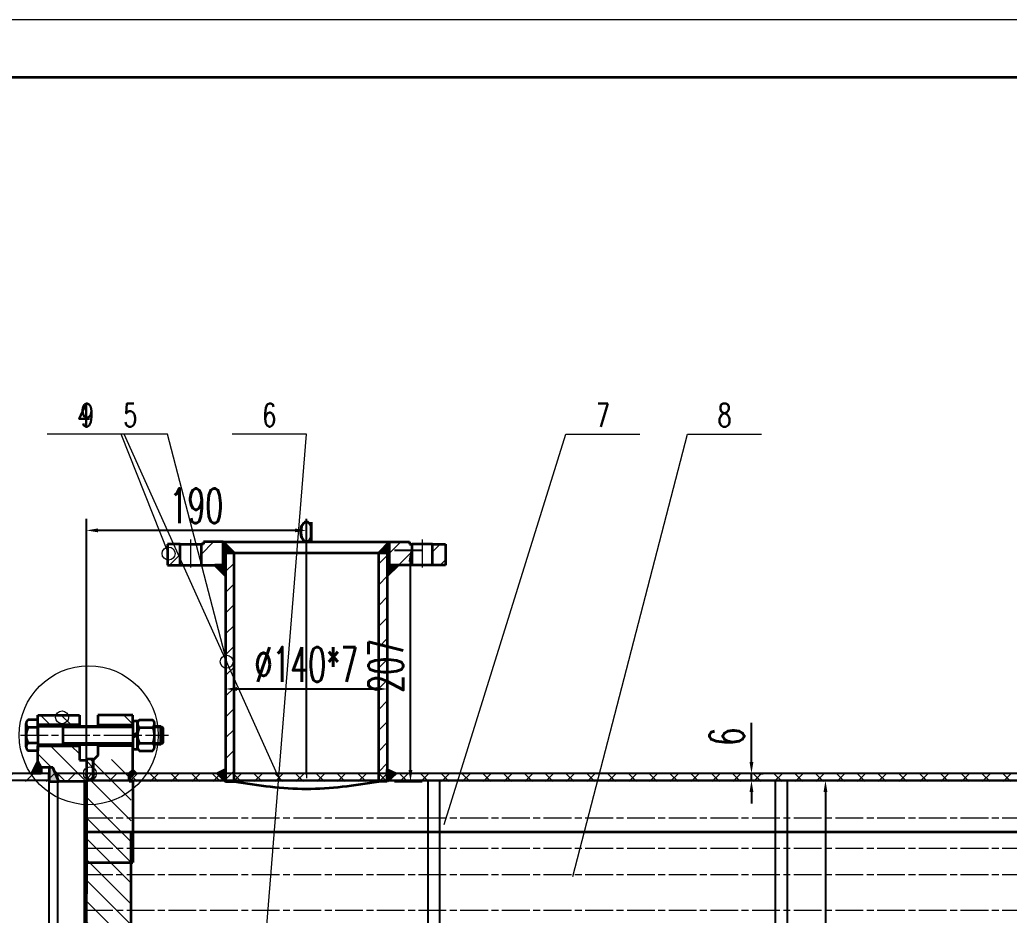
# Model space of a CAD drawing. Header units: millimetres. Extents: x 808 to 6798, y 610 to 4810.
# Drawn here: x 1990 to 2845, y 4037 to 4810 of the extents above; entities that cross this region are included whole.
import ezdxf
from ezdxf.enums import TextEntityAlignment as Align

# ---------------------------------------------------------------- set-up
doc = ezdxf.new("R2010")
doc.units = ezdxf.units.MM
doc.linetypes.add('ACAD_ISO08W100', pattern=[36, 24, -3, 6, -3])
doc.layers.get('Defpoints').update_dxf_attribs({"lineweight": 35})
for name, color, linetype, lineweight in [('中心线', 7, 'ACAD_ISO08W100', 15), ('剖面线', 7, 'Continuous', 15), ('标注', 3, 'Continuous', 0), ('粗实线', 7, 'Continuous', 35), ('细实线', 1, 'Continuous', 9)]:
    doc.layers.add(name, color=color, linetype=linetype, lineweight=lineweight)
doc.layers.add('图层2', color=1, linetype='Continuous')
doc.layers.add('图层4', color=3, linetype='Continuous')
doc.styles.add('dm', font='romans.shx', dxfattribs={"width": 0.6})
doc.styles.get("Standard").update_dxf_attribs({"font": 'txt.shx', "width": 0.7, "bigfont": 'gbcbig.shx'})
doc.dimstyles.new('md', dxfattribs={"dimscale": 10, "dimtxt": 3, "dimasz": 1, "dimexe": 1, "dimexo": 0.625, "dimtad": 1, "dimdec": 0, "dimtxsty": 'dm', "dimcen": 2.5, "dimclrd": 256, "dimclre": 256, "dimclrt": 256, "dimazin": 0, "dimtfac": 1, "dimtdec": 0, "dimtix": 1, "dimtmove": 0, "dimatfit": 3, "dimldrblk": 'ARCHTICK', "dimfxl": 1, "dimarcsym": 0})
pattern_1 = [(135, (10613.852, -1737.78), (8.980256, 8.980256), [])]
pattern_2 = [(45, (981.852, -1737.78), (-8.980256, 8.980256), [])]

# ---------------------------------------------------------------- blocks, each defined once
blk = doc.blocks.new('*D33')
at = {"layer": 'Defpoints', "color": 0, "transparency": 16777216}
for p in [(2047.85, 4369.22), (2047.85, 4152.22), (2237.85, 4152.22)]:
    blk.add_point(p, dxfattribs=at)
at = {"layer": '标注', "lineweight": -2, "transparency": 16777216}
for p, q in [((2047.85, 4158.47), (2047.85, 4379.22)), ((2237.85, 4158.47), (2237.85, 4379.22)), ((2227.85, 4369.22), (2057.85, 4369.22))]:
    blk.add_line(p, q, dxfattribs=at)
at = {"layer": '标注', "transparency": 16777216}
for points in [[(2057.85, 4370.89), (2057.85, 4367.55), (2047.85, 4369.22)], [(2227.85, 4370.89), (2227.85, 4367.55), (2237.85, 4369.22)]]:
    blk.add_solid(points, dxfattribs=at)
at = {"layer": '标注', "transparency": 16777216, "insert": (2142.85, 4390.47), "char_height": 30, "attachment_point": 5, "style": 'dm'}
blk.add_mtext('190', dxfattribs=at)
blk = doc.blocks.new('_ArchTick')
at = {"color": 0, "linetype": 'ByBlock', "const_width": 0.15}
blk.add_lwpolyline([(-0.5, -0.5), (0.5, 0.5)], dxfattribs=at)
blk = doc.blocks.new('*D34')
at = {"layer": 'Defpoints', "color": 0, "transparency": 16777216}
for p in [(2307.7, 4352.22), (2327.7, 4352.22), (2307.7, 4152.22)]:
    blk.add_point(p, dxfattribs=at)
at = {"layer": '标注', "lineweight": -2, "transparency": 16777216}
for p, q in [((2313.95, 4352.22), (2337.7, 4352.22)), ((2327.7, 4162.22), (2327.7, 4342.22)), ((2313.95, 4152.22), (2337.7, 4152.22))]:
    blk.add_line(p, q, dxfattribs=at)
at = {"layer": '标注', "transparency": 16777216}
for points in [[(2326.04, 4342.22), (2329.37, 4342.22), (2327.7, 4352.22)], [(2326.04, 4162.22), (2329.37, 4162.22), (2327.7, 4152.22)]]:
    blk.add_solid(points, dxfattribs=at)
at = {"layer": '标注', "transparency": 16777216, "insert": (2306.45, 4252.22), "char_height": 30, "attachment_point": 5, "rotation": 90, "style": 'dm'}
blk.add_mtext('207', dxfattribs=at)
blk = doc.blocks.new('*D47')
at = {"layer": 'Defpoints', "color": 0, "transparency": 16777216}
for p in [(2168, 4241.21), (2307.7, 4241.21), (2307.7, 4232.21)]:
    blk.add_point(p, dxfattribs=at)
at = {"layer": '标注', "lineweight": -2, "transparency": 16777216}
for p, q in [((2168, 4234.96), (2168, 4222.21)), ((2178, 4232.21), (2297.7, 4232.21)), ((2307.7, 4234.96), (2307.7, 4222.21))]:
    blk.add_line(p, q, dxfattribs=at)
at = {"layer": '标注', "transparency": 16777216}
for points in [[(2178, 4233.88), (2178, 4230.55), (2168, 4232.21)], [(2297.7, 4233.88), (2297.7, 4230.55), (2307.7, 4232.21)]]:
    blk.add_solid(points, dxfattribs=at)
at = {"layer": '标注', "transparency": 16777216, "insert": (2237.85, 4253.46), "char_height": 30, "attachment_point": 5, "style": 'dm'}
blk.add_mtext('%%C140*7', dxfattribs=at)
blk = doc.blocks.new('*D50')
at = {"layer": 'Defpoints', "color": 0, "transparency": 16777216}
for p in [(2775.1, 4153.22), (2686.02, 3553.22), (2775.1, 3553.22)]:
    blk.add_point(p, dxfattribs=at)
at = {"layer": '图层2', "lineweight": -2, "transparency": 16777216}
for p, q in [((2768.85, 4153.22), (2676.02, 4153.22)), ((2686.02, 4143.22), (2686.02, 3563.22)), ((2768.85, 3553.22), (2676.02, 3553.22))]:
    blk.add_line(p, q, dxfattribs=at)
at = {"layer": '图层2', "transparency": 16777216}
for points in [[(2684.35, 4143.22), (2687.68, 4143.22), (2686.02, 4153.22)], [(2684.35, 3563.22), (2687.68, 3563.22), (2686.02, 3553.22)]]:
    blk.add_solid(points, dxfattribs=at)
at = {"layer": '图层2', "transparency": 16777216, "insert": (2664.77, 3853.22), "char_height": 30, "attachment_point": 5, "rotation": 90, "style": 'dm'}
blk.add_mtext('600', dxfattribs=at)
blk = doc.blocks.new('*D51')
at = {"layer": 'Defpoints', "color": 0, "transparency": 16777216}
for p in [(2622.13, 4159.22), (2622.13, 4159.22), (2622.13, 4153.22)]:
    blk.add_point(p, dxfattribs=at)
at = {"layer": '图层2', "lineweight": -2, "transparency": 16777216}
for p, q in [((2622.13, 4169.22), (2622.13, 4202.86)), ((2622.13, 4153.22), (2622.13, 4159.22)), ((2628.38, 4159.22), (2632.13, 4159.22)), ((2628.38, 4153.22), (2632.13, 4153.22)), ((2622.13, 4143.22), (2622.13, 4133.22))]:
    blk.add_line(p, q, dxfattribs=at)
at = {"layer": '图层2', "transparency": 16777216}
for points in [[(2620.46, 4169.22), (2623.8, 4169.22), (2622.13, 4159.22)], [(2620.46, 4143.22), (2623.8, 4143.22), (2622.13, 4153.22)]]:
    blk.add_solid(points, dxfattribs=at)
at = {"layer": '图层2', "transparency": 16777216, "insert": (2600.88, 4191.04), "char_height": 30, "attachment_point": 5, "rotation": 90, "style": 'dm'}
blk.add_mtext('6', dxfattribs=at)

msp = doc.modelspace()

# ---------------------------------------------------------------- hatches: boundary and pattern name
at = {"layer": '剖面线'}
h = msp.add_hatch(dxfattribs=at)
h.set_pattern_fill('ANSI31', color=256, scale=4, style=0)
h.set_pattern_definition(pattern_2)
h.paths.add_polyline_path([(2128.85218, 4357.22015), (2117.85218, 4357.22015), (2117.85218, 4339.22015), (2128.85218, 4339.22015)])
h = msp.add_hatch(dxfattribs=at)
h.set_pattern_fill('ANSI31', color=256, scale=8, style=0)
h.set_pattern_definition([(45, (981.852, -1737.78), (-17.96051, 17.96051), [])])
h.paths.add_polyline_path([(2166.10218, 4359.22015), (2148.85218, 4359.22015), (2148.85218, 4357.22015), (2146.85218, 4357.22015), (2146.85218, 4339.22015), (2166.10218, 4339.22015)])
for points in [[(2166.10218, 4349.97015), (2175.35218, 4349.97015), (2166.10218, 4359.22015)], [(2309.60218, 4349.97015), (2309.60218, 4359.22015), (2300.35218, 4349.97015)], [(2168.00218, 4339.22015), (2158.75218, 4339.22015), (2168.00218, 4329.97015)], [(2307.70218, 4339.22015), (2307.70218, 4329.97015), (2316.95218, 4339.22015)], [(2008.85218, 4159.22015), (2000.65602, 4159.22015), (2005.85218, 4169.61245), (2008.85218, 4164.4163)], [(2015.85218, 4152.22015), (2024.04833, 4152.22015), (2018.85218, 4164.4163), (2015.85218, 4164.4163)], [(2087.85218, 4162.22015), (2090.85218, 4159.22015), (2084.85218, 4159.22015)], [(2168.00218, 4152.22015), (2168.00218, 4162.72015), (2161.00218, 4159.22015)], [(2307.70218, 4152.22015), (2307.70218, 4162.72015), (2315.05218, 4159.22015)], [(2084.85218, 4159.22015), (2089.09482, 4159.22015), (2084.85218, 4154.97751)]]:
    msp.add_hatch(color=256, dxfattribs=at).paths.add_polyline_path(points)
h = msp.add_hatch(dxfattribs=at)
h.set_pattern_fill('ANSI31', color=256, scale=4, style=0)
h.set_pattern_definition(pattern_2)
h.paths.add_polyline_path([(2309.60218, 4359.22015), (2326.85218, 4359.22015), (2326.85218, 4357.22015), (2328.85218, 4357.22015), (2328.85218, 4339.22015), (2309.60218, 4339.22015)])
h = msp.add_hatch(dxfattribs=at)
h.set_pattern_fill('ANSI31', color=256, scale=4, style=0)
h.set_pattern_definition(pattern_2)
h.paths.add_polyline_path([(2346.85218, 4357.22015), (2357.85218, 4357.22015), (2357.85218, 4339.22015), (2346.85218, 4339.22015)])
h = msp.add_hatch(dxfattribs=at)
h.set_pattern_fill('ANSI31', color=256, scale=4, style=0)
h.set_pattern_definition(pattern_2)
h.paths.add_polyline_path([(2175.35218, 4349.97015), (2168.00218, 4349.97015), (2168.00218, 4152.22015), (2175.35218, 4152.22015)])
h = msp.add_hatch(dxfattribs=at)
h.set_pattern_fill('ANSI31', color=256, scale=4, style=0)
h.set_pattern_definition(pattern_2)
h.paths.add_polyline_path([(2300.35218, 4349.97015), (2307.70218, 4349.97015), (2307.70218, 4152.22015), (2300.35218, 4152.22015)])
h = msp.add_hatch(dxfattribs=at)
h.set_pattern_fill('ANSI31', color=256, scale=4, style=0)
h.set_pattern_definition(pattern_1)
h.paths.add_polyline_path([(2005.85218, 4201.22015), (2005.85218, 4209.72015), (2041.85218, 4209.72015), (2041.85218, 4201.22015)])
h = msp.add_hatch(dxfattribs=at)
h.set_pattern_fill('ANSI31', color=256, scale=8, style=0)
h.set_pattern_definition([(135, (10613.852, -1737.78), (17.96051, 17.96051), [])])
h.paths.add_polyline_path([(2087.85218, 4201.22015), (2087.85218, 4209.72015), (2057.85218, 4209.72015), (2057.85218, 4201.22015)])
h = msp.add_hatch(dxfattribs=at)
h.set_pattern_fill('ANSI31', color=256, scale=4, style=0)
h.set_pattern_definition(pattern_1)
h.paths.add_polyline_path([(2005.85218, 4183.22015), (2041.85218, 4183.22015), (2041.85218, 4170.72015), (2047.85218, 4170.72015), (2047.85218, 4152.22015), (2024.04833, 4152.22015), (2018.85218, 4164.4163), (2008.85218, 4164.4163), (2005.85218, 4169.61245)])
h = msp.add_hatch(dxfattribs=at)
h.set_pattern_fill('ANSI31', color=256, scale=4, style=0)
h.set_pattern_definition([(135, (10612.656, -1623.892), (8.980256, 8.980256), [])])
edge = h.paths.add_edge_path()
edge.add_line((2086.65602, 3566.10819), (2083.65602, 3566.10819))
edge.add_line((2083.65602, 3566.10819), (2083.65602, 3559.10819))
edge.add_line((2083.65602, 3559.10819), (2086.65602, 3556.10819))
edge.add_line((2086.65602, 3556.10819), (2086.65602, 3535.10819))
edge.add_line((2086.65602, 3535.10819), (2056.65602, 3535.10819))
edge.add_line((2056.65602, 3535.10819), (2056.65602, 3543.60819))
edge.add_line((2056.65602, 3543.60819), (2052.65602, 3547.60819))
edge.add_line((2052.65602, 3547.60819), (2052.65602, 3566.10819))
edge.add_line((2052.65602, 3566.10819), (2046.65602, 3566.10819))
edge.add_line((2046.65602, 3566.10819), (2046.65602, 4169.02351))
edge.add_line((2046.65602, 4171.3321), (2086.65602, 4171.3321))
edge.add_line((2086.65602, 3566.10819), (2086.65602, 4171.3321))
h = msp.add_hatch(dxfattribs=at)
h.set_pattern_fill('ANSI37', color=256, scale=4, style=0)
h.set_pattern_definition([(135, (10613.852, -1737.78), (8.980256, 8.980256), []), (45, (10613.852, -1737.78), (8.980256, -8.980256), [])])
h.paths.add_polyline_path([(2047.85218, 4153.72015), (2053.85218, 4153.72015), (2053.85218, 4171.72015), (2047.85218, 4171.72015)])
h = msp.add_hatch(dxfattribs=at)
h.set_pattern_fill('ANSI31', color=256, scale=4, style=0)
h.set_pattern_definition([(45, (-518.148, -1737.78), (-8.980256, 8.980256), [])])
edge = h.paths.add_edge_path()
edge.add_line((807.70218, 4159.22015), (1870.25898, 4159.22015))
edge.add_line((3510.85218, 4159.22015), (3510.85218, 4152.22015))
edge.add_line((3547.85218, 4152.22015), (3387.20377, 4152.22015))
edge.add_line((807.70218, 4152.22015), (807.70218, 4159.22015))
h = msp.add_hatch(dxfattribs=at)
h.set_pattern_fill('ANSI31', color=256, scale=4, style=0)
h.set_pattern_definition([(135, (6113.852, -1737.78), (8.980256, 8.980256), [])])
edge = h.paths.add_edge_path()
edge.add_line((4788.00218, 4159.22015), (3725.44538, 4159.22015))
edge.add_line((2084.85218, 4159.22015), (2084.85218, 4152.22015))
edge.add_line((2047.85218, 4152.22015), (2208.50058, 4152.22015))
edge.add_line((4788.00218, 4152.22015), (4788.00218, 4159.22015))

# ---------------------------------------------------------------- linework, layer by layer
at = {"layer": '中心线'}
for p, q in [((2137.85218, 4361.22015), (2137.85218, 4334.22015)), ((2237.85218, 4359.22015), (2237.85218, 4152.22015)), ((2337.85218, 4361.22015), (2337.85218, 4334.22015)), ((1990.85218, 4192.22015), (2118.85218, 4192.22015)), ((2046.65602, 4120.94406), (3549.04833, 4120.94406)), ((2046.65602, 4094.63723), (3549.04833, 4094.63723)), ((2046.65602, 4072.00982), (3549.04833, 4072.00982)), ((2046.65602, 4041.10019), (3549.04833, 4041.10019))]:
    msp.add_line(p, q, dxfattribs=at)
at = {"layer": '剖面线'}
for centre in [(2118.85218, 4349.22015), (2169.00218, 4255.72015), (2026.85218, 4207.72015), (2050.85218, 4159.22015)]:
    msp.add_circle(centre, 5.6, dxfattribs=at)
at = {"layer": '图层2'}
for points in [[(2015.85218, 3859.22015), (2015.85218, 4159.22015), (1622.85218, 4159.22015), (1622.85218, 3547.22015), (2015.85218, 3547.22015), (2015.85218, 3847.22015)], [(2015.85218, 3859.22015), (2015.85218, 4153.22015), (1647.85218, 4153.22015), (1647.85218, 3553.22015), (2015.85218, 3553.22015), (2015.85218, 3847.22015)], [(2022.85218, 3847.22015), (2022.85218, 3547.22015), (3572.85218, 3547.22015), (3572.85218, 4159.22015), (2022.85218, 4159.22015), (2022.85218, 3859.22015)]]:
    msp.add_lwpolyline(points, dxfattribs=at)
for points in [[(2047.85218, 3553.22015), (3547.85218, 3553.22015), (3547.85218, 4153.22015), (2047.85218, 4153.22015)], [(3547.85218, 3553.22015), (2047.85218, 3553.22015), (2047.85218, 4153.22015), (3547.85218, 4153.22015)], [(2342.85218, 4153.22008), (2352.85218, 4153.22008), (2352.85218, 3693.22008), (2342.85218, 3693.22008)], [(2642.85218, 4153.22008), (2652.85218, 4153.22008), (2652.85218, 3693.22008), (2642.85218, 3693.22008)]]:
    msp.add_lwpolyline(points, close=True, dxfattribs=at)
at = {"layer": '标注'}
for p, q in [((2077.85218, 4452.22015), (2013.85218, 4452.22015)), ((2080.56138, 4452.22015), (2016.56138, 4452.22015)), ((2117.85218, 4452.22015), (2053.85218, 4452.22015)), ((2118.85218, 4349.22015), (2077.85218, 4452.22015)), ((2215.56138, 4152.22015), (2080.56138, 4452.22015)), ((2169.00218, 4255.72015), (2117.85218, 4452.22015)), ((2237.85218, 4452.22015), (2173.85218, 4452.22015)), ((2196.89633, 3944.64228), (2237.85218, 4452.22015)), ((2356.85218, 4115.05281), (2461.85218, 4452.22015)), ((2461.85218, 4452.22015), (2525.85218, 4452.22015)), ((2467.85218, 4070.13547), (2566.85218, 4452.22015)), ((2566.85218, 4452.22015), (2630.85218, 4452.22015))]:
    msp.add_line(p, q, dxfattribs=at)
at = {"layer": '粗实线'}
for p, q in [((2128.85218, 4357.22015), (2117.85218, 4357.22015)), ((2117.85218, 4357.22015), (2117.85218, 4339.22015)), ((2128.85218, 4339.22015), (2128.85218, 4357.22015)), ((2128.85218, 4357.22015), (2146.85218, 4357.22015)), ((2148.85218, 4357.22015), (2146.85218, 4357.22015)), ((2146.85218, 4357.22015), (2146.85218, 4339.22015)), ((2166.10218, 4359.22015), (2148.85218, 4359.22015)), ((2148.85218, 4359.22015), (2148.85218, 4357.22015)), ((2166.10218, 4339.22015), (2166.10218, 4359.22015)), ((2175.35218, 4349.97015), (2166.10218, 4359.22015)), ((2166.10218, 4359.22015), (2166.10218, 4349.97015)), ((2166.10218, 4359.22015), (2309.60218, 4359.22015)), ((2309.60218, 4359.22015), (2300.35218, 4349.97015)), ((2309.60218, 4359.22015), (2326.85218, 4359.22015)), ((2309.60218, 4339.22015), (2309.60218, 4359.22015)), ((2309.60218, 4349.97015), (2309.60218, 4359.22015)), ((2326.85218, 4359.22015), (2326.85218, 4357.22015)), ((2326.85218, 4357.22015), (2328.85218, 4357.22015)), ((2328.85218, 4357.22015), (2328.85218, 4339.22015)), ((2346.85218, 4357.22015), (2328.85218, 4357.22015)), ((2346.85218, 4357.22015), (2357.85218, 4357.22015)), ((2346.85218, 4339.22015), (2346.85218, 4357.22015)), ((2357.85218, 4357.22015), (2357.85218, 4339.22015)), ((2166.10218, 4349.97015), (2175.35218, 4349.97015)), ((2175.35218, 4349.97015), (2168.00218, 4349.97015)), ((2168.00218, 4349.97015), (2168.00218, 4152.22015)), ((2175.35218, 4152.22015), (2175.35218, 4349.97015)), ((2175.35218, 4349.97015), (2300.35218, 4349.97015)), ((2300.35218, 4349.97015), (2307.70218, 4349.97015)), ((2300.35218, 4152.22015), (2300.35218, 4349.97015)), ((2300.35218, 4349.97015), (2309.60218, 4349.97015)), ((2307.70218, 4349.97015), (2307.70218, 4152.22015)), ((2117.85218, 4339.22015), (2128.85218, 4339.22015)), ((2128.85218, 4339.22015), (2146.85218, 4339.22015)), ((2146.85218, 4339.22015), (2166.10218, 4339.22015)), ((2168.00218, 4339.22015), (2158.75218, 4339.22015)), ((2158.75218, 4339.22015), (2168.00218, 4329.97015)), ((2168.00218, 4329.97015), (2168.00218, 4339.22015)), ((2307.70218, 4339.22015), (2307.70218, 4329.97015)), ((2307.70218, 4329.97015), (2316.95218, 4339.22015)), ((2316.95218, 4339.22015), (2307.70218, 4339.22015)), ((2328.85218, 4339.22015), (2309.60218, 4339.22015)), ((2346.85218, 4339.22015), (2328.85218, 4339.22015)), ((2357.85218, 4339.22015), (2346.85218, 4339.22015)), ((2005.85218, 4205.59515), (1997.2372, 4205.59515)), ((2005.85218, 4201.22015), (2005.85218, 4209.72015)), ((2005.85218, 4209.72015), (2041.85218, 4209.72015)), ((2005.85218, 4192.22015), (2005.85218, 4205.59515)), ((2005.85218, 4205.59515), (2005.85218, 4205.59515)), ((2041.85218, 4209.72015), (2041.85218, 4201.22015)), ((2087.85218, 4209.72015), (2057.85218, 4209.72015)), ((2057.85218, 4209.72015), (2057.85218, 4201.22015)), ((2087.85218, 4201.22015), (2087.85218, 4209.72015)), ((2091.95218, 4204.32015), (2087.85218, 4204.32015)), ((2087.85218, 4204.32015), (2087.85218, 4180.12015)), ((2091.95218, 4180.12015), (2091.95218, 4204.32015)), ((2093.3372, 4205.59515), (2105.36715, 4205.59515)), ((1995.85218, 4182.1889), (1995.85218, 4202.2514)), ((2005.85218, 4198.90765), (1997.2372, 4198.90765)), ((2041.85218, 4201.22015), (2005.85218, 4201.22015)), ((2005.85218, 4201.22015), (2005.85218, 4183.22015)), ((2005.85218, 4200.22015), (2087.85218, 4200.22015)), ((2027.45218, 4200.22015), (2027.45218, 4184.22015)), ((2041.85218, 4201.22015), (2041.85218, 4200.22015)), ((2057.85218, 4201.22015), (2087.85218, 4201.22015)), ((2057.85218, 4201.22015), (2057.85218, 4200.22015)), ((2087.85218, 4201.22015), (2087.85218, 4183.22015)), ((2091.95218, 4182.1889), (2091.95218, 4202.2514)), ((2093.3372, 4198.90765), (2105.36715, 4198.90765)), ((2106.75218, 4182.1889), (2106.75218, 4202.2514)), ((2106.75218, 4200.22015), (2112.25218, 4200.22015)), ((2112.25218, 4200.22015), (2113.85218, 4198.62015)), ((2112.25218, 4184.22015), (2112.25218, 4200.22015)), ((2113.85218, 4198.62015), (2113.85218, 4185.82015)), ((2005.85218, 4192.22015), (2005.85218, 4178.84515)), ((2087.85218, 4192.22015), (2091.95218, 4194.27015)), ((2091.95218, 4192.22015), (2087.85218, 4190.17015)), ((2005.85218, 4185.53265), (1997.2372, 4185.53265)), ((2005.85218, 4178.84515), (1997.2372, 4178.84515)), ((2005.85218, 4184.22015), (2087.85218, 4184.22015)), ((2005.85218, 4183.22015), (2041.85218, 4183.22015)), ((2005.85218, 4169.61245), (2005.85218, 4183.22015)), ((2005.85218, 4178.84515), (2005.85218, 4178.84515)), ((2041.85218, 4183.22015), (2041.85218, 4184.22015)), ((2041.85218, 4183.22015), (2041.85218, 4170.72015)), ((2057.85218, 4183.22015), (2057.85218, 4184.22015)), ((2087.85218, 4183.22015), (2057.85218, 4183.22015)), ((2057.85218, 4183.22015), (2057.85218, 4174.72015)), ((2087.85218, 4162.22015), (2087.85218, 4183.22015)), ((2087.85218, 4180.12015), (2091.95218, 4180.12015)), ((2093.3372, 4185.53265), (2105.36715, 4185.53265)), ((2093.3372, 4178.84515), (2105.36715, 4178.84515)), ((2112.25218, 4184.22015), (2106.75218, 4184.22015)), ((2113.85218, 4185.82015), (2112.25218, 4184.22015)), ((2000.65602, 4159.22015), (2005.85218, 4169.61245)), ((2008.85218, 4164.4163), (2005.85218, 4169.61245)), ((2005.85218, 4169.61245), (2008.85218, 4164.4163)), ((2041.85218, 4170.72015), (2047.85218, 4170.72015)), ((2053.85218, 4171.72015), (2047.85218, 4171.72015)), ((2047.85218, 4171.72015), (2047.85218, 4153.72015)), ((2047.85218, 4170.72015), (2047.85218, 4152.22015)), ((2057.85218, 4174.72015), (2053.85218, 4170.72015)), ((2053.85218, 4153.72015), (2053.85218, 4171.72015)), ((2053.85218, 4170.72015), (2053.85218, 4152.22015)), ((2018.85218, 4164.4163), (2008.85218, 4164.4163)), ((2008.85218, 4164.4163), (2008.85218, 4159.22015)), ((2018.85218, 4164.4163), (2015.85218, 4164.4163)), ((2015.85218, 4164.4163), (2015.85218, 4152.22015)), ((2024.04833, 4152.22015), (2018.85218, 4164.4163)), ((2024.04833, 4152.22015), (2018.85218, 4164.4163)), ((2084.85218, 4159.22015), (2087.85218, 4162.22015)), ((2084.85218, 4159.22015), (2087.85218, 4162.22015)), ((2087.85218, 4162.22015), (2090.85218, 4159.22015)), ((2168.00218, 4162.72015), (2161.00218, 4159.22015)), ((2168.00218, 4152.22015), (2168.00218, 4162.72015)), ((2307.70218, 4152.22015), (2307.70218, 4162.72015)), ((2307.70218, 4162.72015), (2315.05218, 4159.22015)), ((2008.85218, 4159.22015), (2000.65602, 4159.22015)), ((2015.85218, 4152.22015), (2015.85218, 4159.22015)), ((2015.85218, 4152.22015), (2024.04833, 4152.22015)), ((2015.85218, 4152.22015), (2024.04833, 4152.22015)), ((2047.85218, 4152.22015), (2024.04833, 4152.22015)), ((2046.65602, 3503.22015), (2046.65602, 4152.22015)), ((2047.85218, 4153.72015), (2053.85218, 4153.72015)), ((2047.85218, 4152.22015), (2047.85218, 4080.13547)), ((2084.85218, 4159.22015), (2084.85218, 4152.22015)), ((2090.85218, 4159.22015), (2084.85218, 4159.22015)), ((2084.85218, 4159.22015), (2089.09482, 4159.22015)), ((2089.09482, 4159.22015), (2084.85218, 4154.97751)), ((2084.85218, 4154.97751), (2084.85218, 4159.22015)), ((2084.85218, 4152.22015), (2084.85218, 4159.22015)), ((2087.85218, 4152.22015), (2084.85218, 4152.22015)), ((2087.85218, 4152.22015), (2087.85218, 4082.44406)), ((2161.00218, 4159.22015), (2168.00218, 4152.22015)), ((2168.00218, 4152.22015), (2168.00218, 4159.22015)), ((2168.00218, 4152.22015), (2175.35218, 4152.22015)), ((2307.70218, 4152.22015), (2300.35218, 4152.22015)), ((2307.70218, 4152.22015), (2307.70218, 4159.22015)), ((2315.05218, 4159.22015), (2307.70218, 4152.22015)), ((3549.04833, 4108.44406), (2046.65602, 4108.44406)), ((2086.65602, 3503.22015), (2086.65602, 4108.44406)), ((2047.85218, 4082.44406), (2087.85218, 4082.44406)), ((2047.85218, 4080.13547), (2047.85218, 4055.13547))]:
    msp.add_line(p, q, dxfattribs=at)
msp.add_lwpolyline([(982.91545, 660.32542), (6747.91545, 660.32542), (6747.91545, 4760.32542), (982.91545, 4760.32542)], close=True, dxfattribs=at)
for centre, radius, start, end in [((2000.58095, 4202.2514), 4.72878, 135, 225), ((2096.68095, 4202.2514), 4.72878, 135, 225), ((2102.0234, 4202.2514), 4.72878, 315.00000001, 44.99999999), ((2012.68974, 4192.22015), 16.83757, 156.59816099, 203.40183902), ((2108.78974, 4192.22015), 16.83757, 156.59816098, 203.40183902), ((2089.91461, 4192.22015), 16.83757, 336.59816099, 23.40183901), ((2000.58095, 4182.1889), 4.72878, 135, 225), ((2096.68095, 4182.1889), 4.72878, 135, 225), ((2102.0234, 4182.1889), 4.72878, 315.00000001, 44.99999999)]:
    msp.add_arc(centre, radius, start, end, dxfattribs=at)
msp.add_open_spline([(2175.35218, 4152.22015), (2196.18551, 4149.09515), (2237.85218, 4142.84515), (2279.51884, 4149.09515), (2300.35218, 4152.22015)], degree=3, dxfattribs=at)
at = {"layer": '细实线'}
for p, q in [((2087.85218, 4198.62015), (2027.45218, 4198.62015)), ((2113.85218, 4198.62015), (2106.75218, 4198.62015)), ((2087.85218, 4185.82015), (2027.45218, 4185.82015)), ((2113.85218, 4185.82015), (2106.75218, 4185.82015))]:
    msp.add_line(p, q, dxfattribs=at)
msp.add_lwpolyline([(857.91545, 610.32542), (6797.91545, 610.32542), (6797.91545, 4810.32542), (857.91545, 4810.32542)], close=True, dxfattribs=at)
msp.add_circle((2049.85218, 4192.22015), 60, dxfattribs=at)

# ---------------------------------------------------------------- texts
at = {"layer": '图层4', "lineweight": 5, "width": 0.7}
for s, height, p in [('4', 20, (2045.85218, 4468.78953)), ('9', 20, (2048.56138, 4468.78953)), ('5', 20, (2085.85218, 4468.78953)), ('6', 20, (2205.85218, 4468.78953)), ('7', 20, (2493.85218, 4468.78953)), ('8', 20, (2598.85218, 4468.78953)), ('a', 25, (2237.85218, 4372.22015))]:
    msp.add_text(s, height=height, dxfattribs=at).set_placement(p, align=Align.MIDDLE_CENTER)

# ---------------------------------------------------------------- dimensions: what is measured, and where the dimension line sits
at = {"layer": '图层2'}
dim = msp.add_linear_dim(base=(2622.13102, 4159.22015), p1=(2622.13102, 4153.22015), p2=(2622.13102, 4159.22015), angle=90, dimstyle='md', dxfattribs=at)
dim.commit()
dim.dimension.update_dxf_attribs({"geometry": '*D51', "text_midpoint": (2622.13102, 4191.04158), "dimtype": 160})
dim = msp.add_linear_dim(base=(2686.01658, 3553.22015), p1=(2775.09843, 4153.22015), p2=(2775.09843, 3553.22015), angle=90, dimstyle='md', dxfattribs=at)
dim.commit()
dim.dimension.update_dxf_attribs({"geometry": '*D50', "text_midpoint": (2664.76658, 3853.22015)})
at = {"layer": '标注'}
for base, p1, p2, text, picture, middle in [((2047.85218, 4369.22015), (2237.85218, 4152.22015), (2047.85218, 4152.22015), '190', '*D33', (2142.85218, 4390.47015)), ((2307.70218, 4232.21361), (2168.00218, 4241.21154), (2307.70218, 4241.21154), '%%C<>*7', '*D47', (2237.85218, 4253.46361))]:
    dim = msp.add_linear_dim(base=base, p1=p1, p2=p2, text=text, dimstyle='md', dxfattribs=at)
    dim.commit()
    dim.dimension.update_dxf_attribs({"geometry": picture, "text_midpoint": middle})
dim = msp.add_linear_dim(base=(2327.70218, 4352.22015), p1=(2307.70218, 4152.22015), p2=(2307.70218, 4352.22015), angle=90, text='207', dimstyle='md', dxfattribs=at)
dim.commit()
dim.dimension.update_dxf_attribs({"geometry": '*D34', "text_midpoint": (2306.45218, 4252.22015)})

doc.saveas('drawing.dxf')
